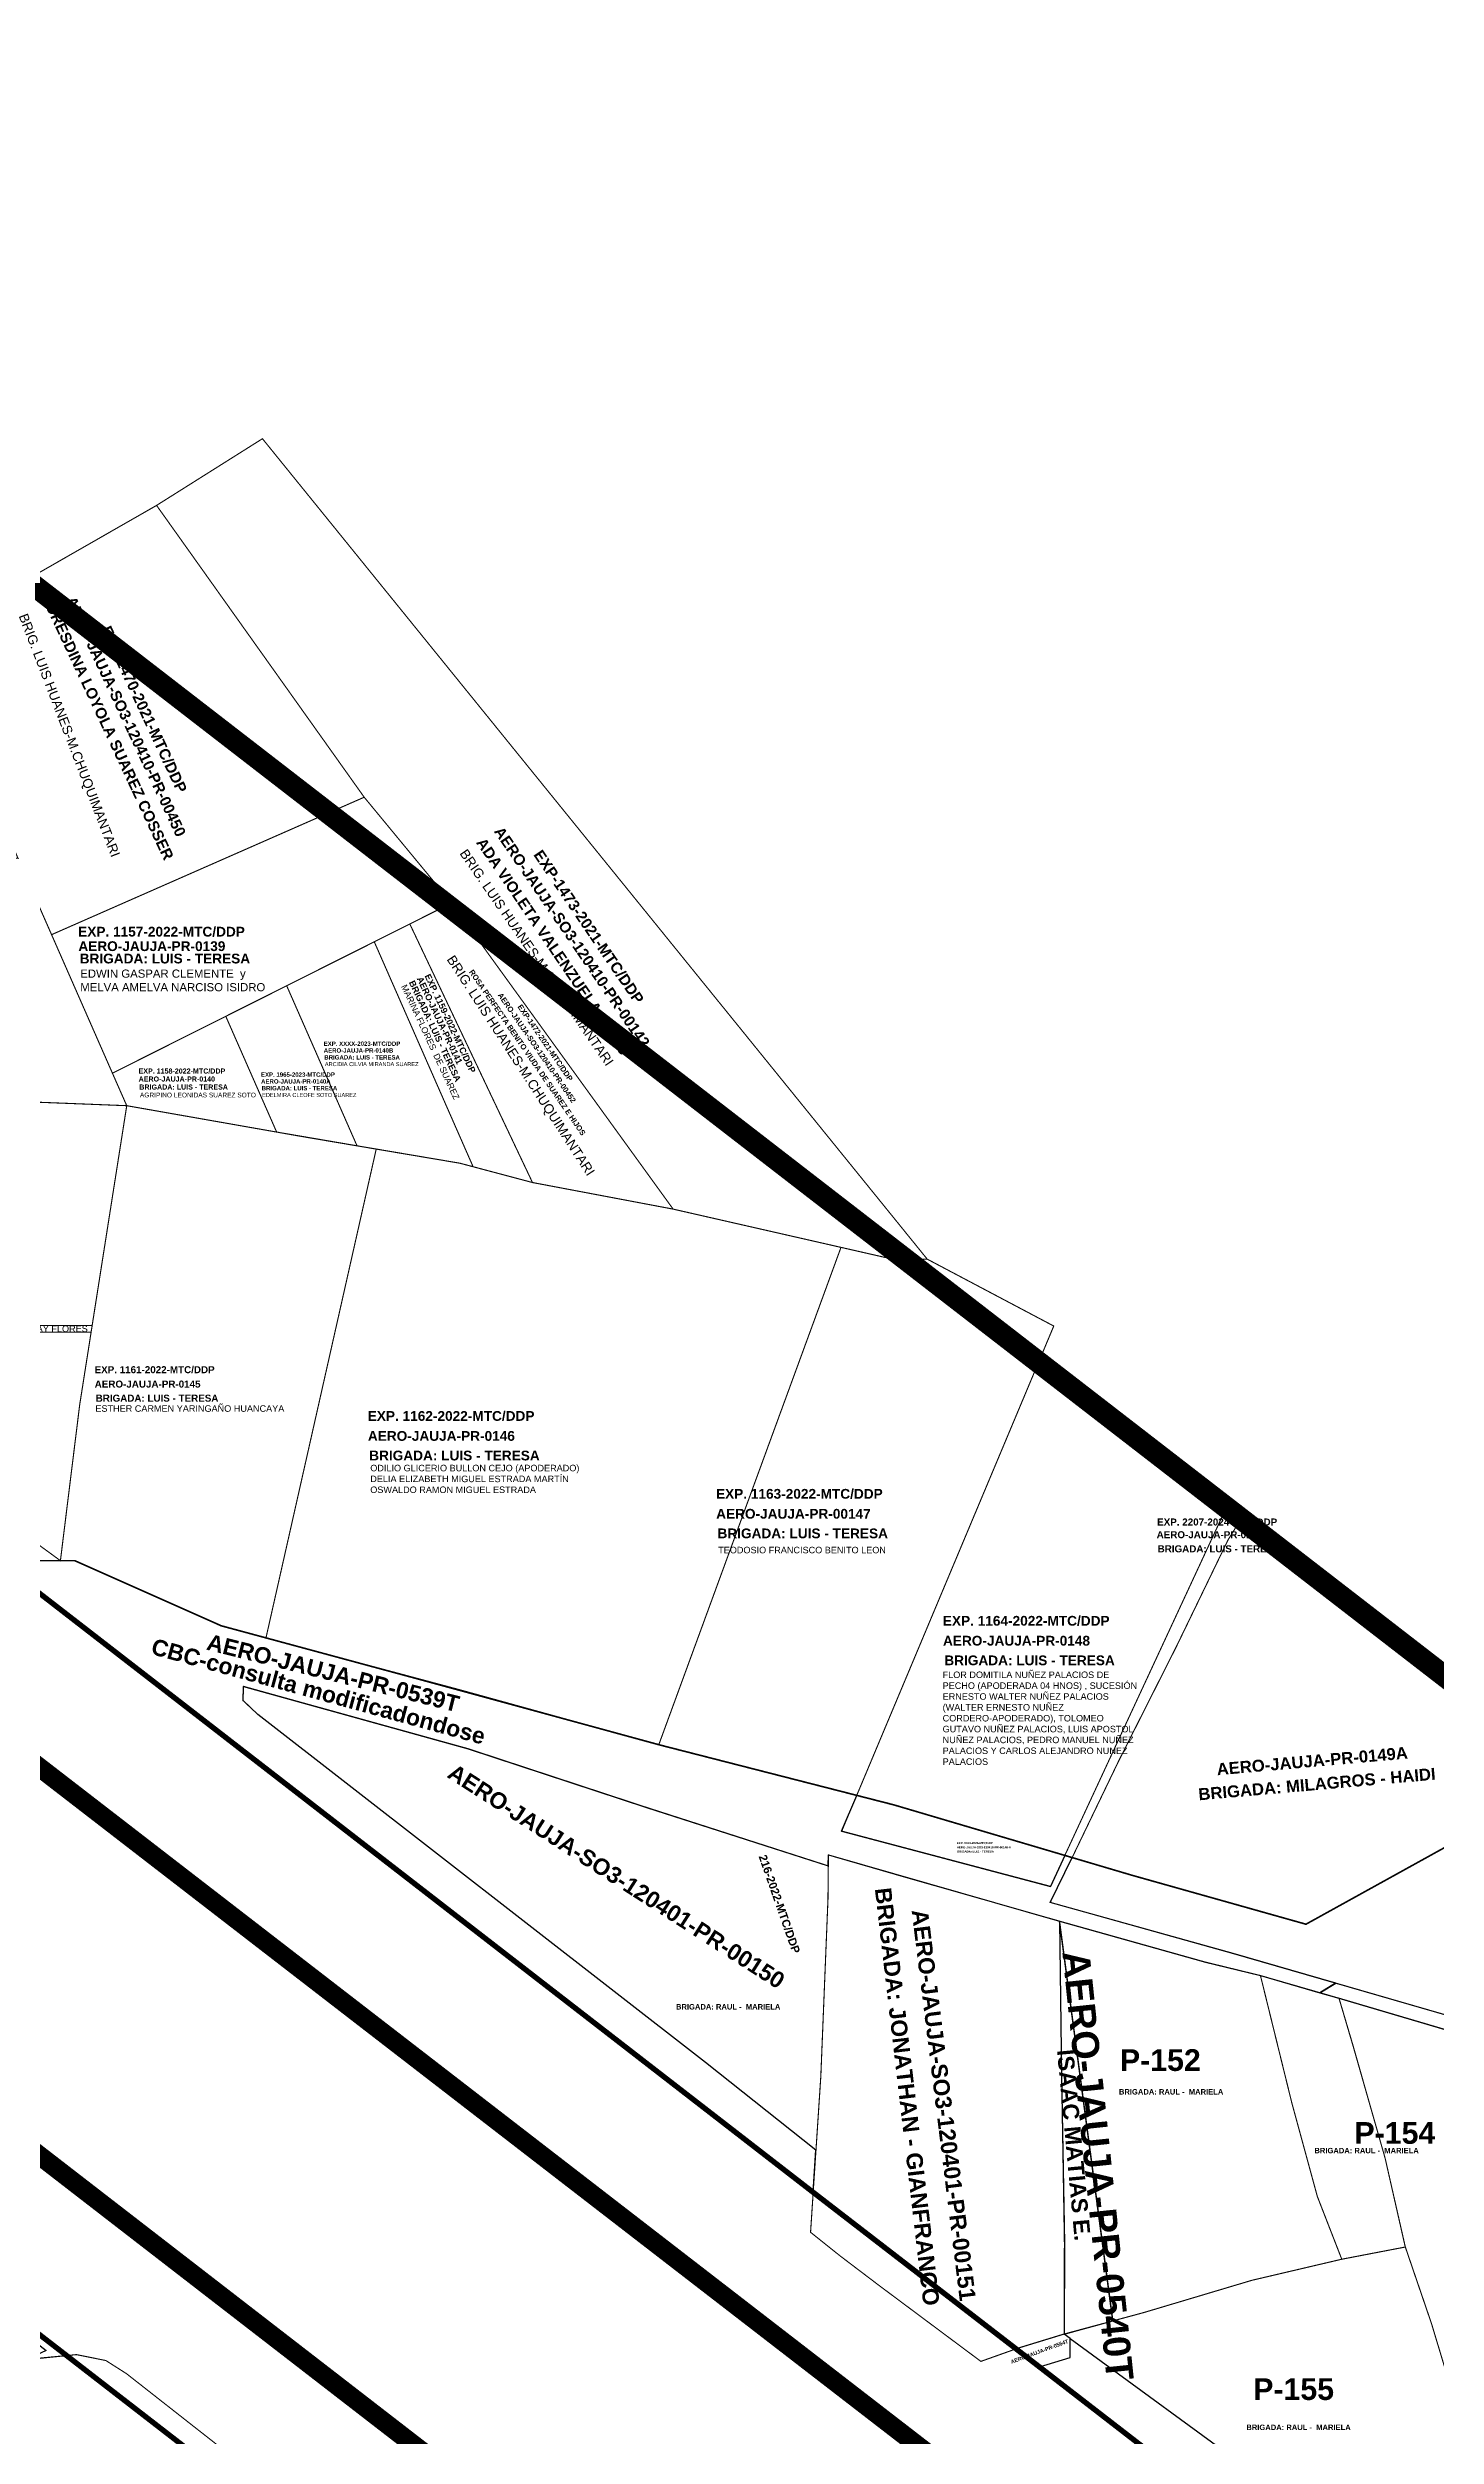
# Model space of a CAD drawing. Header units: metres. Extents: x 91 to 896469, y 125 to 17394210.
# Drawn here: x 449058.6 to 449314.6, y 8696782.9 to 8697223 of the extents above; entities that cross this region are included whole.
import ezdxf
from ezdxf.enums import TextEntityAlignment as Align

# ---------------------------------------------------------------- set-up
doc = ezdxf.new("R2010")
doc.units = ezdxf.units.M
doc.header["$MEASUREMENT"] = 0
doc.linetypes.add('DASHDOT2', pattern=[0.5, 0.25, -0.125, 0, -0.125])
for name, color, linetype, lineweight, true_color in [('AJ_BASE_SUNARP', 7, 'Continuous', 9, 0xc0fcce), ('Comunidad Campesina SUNARP', 7, 'Continuous', 9, 0xe39e00), ('PREDIO DEFINIDO ( EN PROCESO)', 7, 'Continuous', 30, 0xe0e000), ('PREDIOS NANCY B', 7, 'Continuous', 9, 0xcd8966)]:
    doc.layers.add(name, color=color, linetype=linetype, lineweight=lineweight, true_color=true_color)
for name, color, linetype, lineweight in [('CBC-INTEREST-JAUJA', 150, 'Continuous', 30), ('PMD 2024', 1, 'Continuous', 5), ('PREDIO ADQUIRIDO ( CON RM)', 3, 'Continuous', 30)]:
    doc.layers.add(name, color=color, linetype=linetype, lineweight=lineweight)
for name, color, linetype in [('CODIGO', 7, 'Continuous'), ('EXPEDIENTE', 150, 'Continuous'), ('EXPEDIENTES', 5, 'Continuous'), ('ortofoto 2025', 7, 'Continuous'), ('PREDIOS CELIA E.T.', 200, 'Continuous'), ('SUJETO PASIVO', 4, 'Continuous')]:
    doc.layers.add(name, color=color, linetype=linetype)
doc.styles.add('SANSSERIFBOLD', font='sasb____.pfb')
doc.styles.get("Standard").update_dxf_attribs({"font": 'arial.ttf'})

msp = doc.modelspace()

# ---------------------------------------------------------------- linework, layer by layer
at = {"color": 4, "linetype": 'DASHDOT2', "ltscale": 50}
msp.add_lwpolyline([(448383.74, 8697458.74), (448616.42, 8697278.9), (449049.33, 8696944.23), (449199.74, 8696827.82), (449241.48, 8696795.63), (449336.41, 8696722.26), (449417.35, 8696659.7), (449601.54, 8696517.35), (449638.34, 8696488.83), (449574.28, 8696405.79), (449572.18, 8696403.29), (449568.48, 8696405.71), (449391.99, 8696542.95), (449322.3, 8696596.67), (449255.67, 8696648.15), (449207, 8696685.63), (449062.1, 8696797.73), (448715.69, 8697065.38), (448715.69, 8697065.38), (448715.69, 8697065.38), (448715.69, 8697065.38), (448619.39, 8697139.07), (448573.83, 8697174.38), (448521.7, 8697214.96)], dxfattribs=at)
at = {"color": 6}
msp.add_lwpolyline([(449049.33, 8696944.23), (449199.74, 8696827.82), (449200.26, 8696835.61), (449179.9, 8696851.74), (449097.36, 8696915.87), (449094.62, 8696918.44), (449094.73, 8696921.06), (449136.15, 8696909.57), (449168.98, 8696898.77), (449202.53, 8696887.98), (449202.55, 8696889.99), (449245.18, 8696877.79), (449272.05, 8696870.25), (449282.21, 8696867.77), (449293.15, 8696864.61), (449296.08, 8696866.35), (449277.18, 8696871.82), (449243.45, 8696881.24), (449247.48, 8696889.51), (449246.14, 8696889.91), (449243.47, 8696884.16), (449204.99, 8696894.35), (449207.77, 8696900.97), (449171.6, 8696910.23), (449127.6, 8696922.23), (449090.6, 8696932.23), (449063.6, 8696944.23), (449049.33, 8696944.23)], dxfattribs=at)
at = {"layer": 'AJ_BASE_SUNARP', "color": 1, "ltscale": 15, "const_width": 3.5}
msp.add_lwpolyline([(447815.43, 8697794.15), (447835.61, 8697807.17), (447844.59, 8697812.97), (447866.46, 8697827.08), (448248.57, 8697530.27), (449605.93, 8696482.47), (449575.02, 8696440.75), (449572, 8696436.67), (448558.87, 8697219.65), (448363.27, 8697370.8)], close=True, dxfattribs=at)
at = {"layer": 'CBC-INTEREST-JAUJA', "color": 150}
for points in [[(448715.69, 8697065.38), (448716.24, 8697063.04), (448834.71, 8696968.23), (448836.88, 8696962.57), (448818.52, 8696957.47), (448819.41, 8696954.67), (448830.77, 8696959.21), (448836.79, 8696960.37), (448841.35, 8696960.22), (448858.81, 8696949.59), (448864.9, 8696945.14), (448870.81, 8696941.03), (448880.82, 8696934.79), (448921.95, 8696903.29), (448945.8, 8696885.85), (448971.66, 8696865.81), (448993.22, 8696848.82), (449019.46, 8696829.22), (449039.4, 8696813.33), (449058.31, 8696798.68), (449054.73, 8696797.03), (449062.1, 8696797.73), (448715.69, 8697065.38)], [(449245.18, 8696877.79), (449245.54, 8696849.25), (449246.06, 8696818.45), (449246, 8696801.7), (449246, 8696801.7), (449255.02, 8696804.14), (449245.18, 8696877.79)], [(449296.07, 8696866.35), (449293.15, 8696864.61), (449296.69, 8696863.59), (449296.69, 8696863.6), (449342.01, 8696850.24), (449361.8, 8696844.35), (449396.43, 8696833.97), (449419.99, 8696826.67), (449444.25, 8696818.89), (449454.77, 8696815.82), (449441.95, 8696825.73), (449440.52, 8696824.56), (449397.97, 8696836.49), (449315.6, 8696860.71), (449296.07, 8696866.35)], [(449247.12, 8696800.89), (449245.99, 8696801.71), (449237.76, 8696799.19), (449237.14, 8696798.97), (449241.48, 8696795.63), (449247.11, 8696797.35)], [(449241.48, 8696795.63), (449247.11, 8696797.35), (449247.12, 8696800.89), (449247.12, 8696800.89), (449282.09, 8696775.31), (449282.09, 8696775.31), (449321.16, 8696744.17), (449334.26, 8696731.75), (449334.53, 8696730.81), (449336.41, 8696722.26), (449336.41, 8696722.26), (449241.48, 8696795.63)]]:
    msp.add_lwpolyline(points, close=True, dxfattribs=at)
at = {"layer": 'Comunidad Campesina SUNARP', "color": 242, "const_width": 0.3}
msp.add_lwpolyline([(449328.6, 8696898.23), (449290.6, 8696877.23), (449258.6, 8696886.23), (449214.6, 8696899.23), (449171.6, 8696910.23), (449127.6, 8696922.23), (449090.6, 8696932.23), (449063.6, 8696944.23), (449032.6, 8696944.23), (449020.6, 8696948.23), (449008.6, 8696957.23), (448982.6, 8696979.23), (448969.6, 8696997.23), (448941.6, 8697011.23), (448918.6, 8697031.23), (448892.6, 8697052.23), (448865.6, 8697068.22), (448836.6, 8697091.22), (448807.6, 8697112.22), (448766.6, 8697143.22), (448745.6, 8697161.22), (448713.6, 8697186.22), (448680.6, 8697211.22), (448649.6, 8697236.22)], dxfattribs=at)
at = {"layer": 'ortofoto 2025', "color": 30, "const_width": 1}
msp.add_lwpolyline([(448383.74, 8697458.74), (448616.42, 8697278.9), (449049.33, 8696944.23), (449199.74, 8696827.82), (449241.48, 8696795.63), (449336.41, 8696722.26), (449417.35, 8696659.7), (449601.54, 8696517.35), (449638.34, 8696488.83), (449574.28, 8696405.79), (449572.18, 8696403.29), (449568.48, 8696405.71), (449391.99, 8696542.95), (449322.3, 8696596.67), (449255.67, 8696648.15), (449207, 8696685.63), (449062.1, 8696797.73), (448715.69, 8697065.38), (448619.39, 8697139.07), (448573.83, 8697174.38), (448521.7, 8697214.96)], dxfattribs=at)
at = {"layer": 'PMD 2024', "color": 4, "linetype": 'Continuous', "lineweight": 35, "ltscale": 20, "const_width": 0.25}
msp.add_lwpolyline([(446623.18, 8698528.1), (446620.36, 8698536.51), (446610.4, 8698557.69), (446651.66, 8698611.07), (446576.59, 8698669.1), (446689.93, 8698815.74), (446740.57, 8698776.6), (446806.82, 8698862.32), (449771.2, 8696571.26), (449775.99, 8696557.79), (449674.35, 8696425.76), (449839.54, 8696298.09), (449196.34, 8696510.01), (448340.95, 8697171.27), (448216.44, 8697007.84), (447797.34, 8697331.75), (447784.54, 8697358.86), (447883.43, 8697486.8), (447076.22, 8698110.71), (446956.09, 8698218.6), (446730.51, 8698426.22), (446623.18, 8698528.1)], dxfattribs=at)
at = {"layer": 'PREDIO ADQUIRIDO ( CON RM)', "lineweight": 0, "const_width": 0.2}
for points in [[(449098.2, 8697151), (449220.77, 8696999.8), (449214.38, 8696999.8), (449201.8, 8697002.67), (449173.92, 8697009.02), (449133.07, 8697065.43), (449116.96, 8697084.93), (449078.68, 8697138.71)], [(449035.43, 8697113.96), (449078.68, 8697138.71), (449116.96, 8697084.93), (449059.32, 8697059.6)], [(449110.33, 8697082.02), (449059.32, 8697059.6), (449070.54, 8697034.07), (449116.85, 8697057.3), (449125.37, 8697061.57), (449132.3, 8697065.04)], [(448948.77, 8697037.59), (449053.09, 8697073.77), (449070.54, 8697034.07), (449073.18, 8697028.08), (449018.96, 8697030.2), (449003.06, 8697029.95), (448948.77, 8697032.96)], [(449125.37, 8697061.57), (449133.07, 8697065.43), (449173.92, 8697009.02), (449147.99, 8697013.92)], [(449102.67, 8697050.18), (449118.82, 8697058.28), (449137.04, 8697016.83), (449134.6, 8697017.48), (449115.64, 8697020.68)], [(449118.82, 8697058.28), (449125.37, 8697061.57), (449147.99, 8697013.92), (449137.04, 8697016.83)], [(449102.67, 8697050.18), (449091.44, 8697044.55), (449100.82, 8697023.22), (449104.89, 8697022.5), (449115.64, 8697020.68)], [(449091.44, 8697044.55), (449070.54, 8697034.07), (449073.18, 8697028.08), (449100.82, 8697023.22)], [(449039.68, 8697029.39), (449073.18, 8697028.08), (449064.51, 8696973), (449060.95, 8696944.23), (449031.1, 8696966)], [(449035.44, 8696987.57), (449066.8, 8696987.57), (449073.18, 8697028.08), (449100.82, 8697023.22), (449117.86, 8697020.31), (449119.18, 8697020.09), (449098.85, 8696930), (449097.55, 8696930.35), (449090.6, 8696932.23), (449063.6, 8696944.23), (449060.95, 8696944.23), (449064.51, 8696973), (449066.61, 8696986.33), (449035.44, 8696986.33)], [(449073.18, 8697028.08), (449100.82, 8697023.22), (449117.86, 8697020.31), (449119.18, 8697020.09), (449098.85, 8696930), (449097.55, 8696930.35), (449090.6, 8696932.23), (449063.6, 8696944.23), (449060.95, 8696944.23), (449064.51, 8696973)], [(449204.87, 8697001.97), (449204.42, 8697002.07), (449201.8, 8697002.67), (449173.92, 8697009.02), (449147.99, 8697013.92), (449134.6, 8697017.48), (449119.18, 8697020.09), (449098.85, 8696930), (449134.39, 8696920.49), (449170.82, 8696910.44), (449171.28, 8696910.32)], [(449204.87, 8697001.97), (449214.38, 8696999.8), (449220.77, 8696999.8), (449244.1, 8696987.47), (449207.77, 8696900.97), (449171.28, 8696910.32)], [(449276.23, 8696948.05), (449278.64, 8696951.94), (449275.93, 8696954.04), (449246.14, 8696889.91), (449247.49, 8696889.51), (449256.03, 8696907.24), (449266.67, 8696928.32)], [(449339.8, 8696904.67), (449278.64, 8696951.94), (449276.23, 8696948.05), (449266.67, 8696928.32), (449256.03, 8696907.24), (449247.49, 8696889.51), (449258.6, 8696886.23), (449290.6, 8696877.23), (449328.6, 8696898.23)], [(449339.8, 8696904.67), (449328.6, 8696898.23), (449290.6, 8696877.23), (449258.6, 8696886.23), (449247.49, 8696889.51), (449243.46, 8696881.25), (449277.19, 8696871.82), (449315.55, 8696860.74), (449397.91, 8696836.52), (449440.47, 8696824.59), (449441.9, 8696825.76)], [(449237.76, 8696799.19), (449230.66, 8696796.66), (449211.87, 8696810.67), (449204.79, 8696816.04), (449199.26, 8696820.45), (449201.15, 8696849.18), (449202.47, 8696881.84), (449202.55, 8696889.99), (449216.44, 8696885.97), (449245.18, 8696877.79), (449245.54, 8696849.25), (449246.06, 8696818.45), (449246, 8696801.71)], [(449237.76, 8696799.19), (449230.66, 8696796.66), (449211.87, 8696810.67), (449204.79, 8696816.04), (449199.26, 8696820.45), (449201.15, 8696849.18), (449202.47, 8696881.84), (449202.55, 8696889.99), (449216.44, 8696885.97), (449245.18, 8696877.79), (449245.54, 8696849.25), (449246.06, 8696818.45), (449246, 8696801.71)], [(449287.99, 8696844.31), (449282.21, 8696867.77), (449272.05, 8696870.25), (449245.18, 8696877.79), (449255.02, 8696804.13), (449260.73, 8696805.67), (449280.61, 8696811.6), (449297.2, 8696815.49), (449292.7, 8696827.05)], [(449287.99, 8696844.31), (449282.21, 8696867.77), (449296.69, 8696863.59), (449299.29, 8696854.78), (449305.2, 8696834.09), (449308.91, 8696817.74), (449297.2, 8696815.49), (449292.7, 8696827.05)], [(449318.41, 8696788.14), (449313.75, 8696803.62), (449308.92, 8696817.74), (449297.2, 8696815.49), (449280.61, 8696811.6), (449260.73, 8696805.67), (449246, 8696801.7), (449282.09, 8696775.31), (449321.16, 8696744.17), (449334.33, 8696731.69), (449328.47, 8696752.82), (449324.75, 8696764.73), (449323.32, 8696771.55)], [(449021.52, 8696781.24), (449034.91, 8696788.11), (449054.06, 8696796.97), (449063.9, 8696797.91), (449069.33, 8696796.82), (449073.12, 8696794.41), (449096.61, 8696775.98), (449109.32, 8696765.64), (449089.55, 8696756.7), (449068.78, 8696747.6), (449046.72, 8696737.27), (449043.05, 8696736.25), (449037.15, 8696749.7), (449028.7, 8696765.95)]]:
    msp.add_lwpolyline(points, close=True, dxfattribs=at)
at = {"layer": 'PREDIO ADQUIRIDO ( CON RM)', "lineweight": 0, "const_width": 0.2, "flags": 128}
msp.add_lwpolyline([(449241.3, 8696980.8), (449275.93, 8696954.04), (449246.14, 8696889.91), (449214.6, 8696899.23), (449207.77, 8696900.97)], close=True, dxfattribs=at)
at = {"layer": 'PREDIO ADQUIRIDO ( CON RM)', "lineweight": 0, "const_width": 0.2}
for points in [[(449049.33, 8696944.23), (449060.95, 8696944.23), (449031.1, 8696966)], [(449094.73, 8696921.06), (449094.62, 8696918.44), (449097.36, 8696915.87), (449179.9, 8696851.74), (449200.26, 8696835.61), (449201.15, 8696849.18), (449202.47, 8696881.84), (449202.53, 8696887.98), (449168.98, 8696898.77), (449136.15, 8696909.57), (449094.73, 8696921.06)], [(449318.41, 8696788.14), (449313.75, 8696803.62), (449308.92, 8696817.74), (449305.2, 8696834.09), (449299.3, 8696854.79), (449296.69, 8696863.6), (449342.01, 8696850.24)]]:
    msp.add_lwpolyline(points, dxfattribs=at)
at = {"layer": 'PREDIO ADQUIRIDO ( CON RM)', "const_width": 0.2, "flags": 128}
msp.add_lwpolyline([(449207.77, 8696900.97), (449214.6, 8696899.23), (449246.14, 8696889.91), (449243.47, 8696884.16), (449204.99, 8696894.35)], close=True, dxfattribs=at)
at = {"layer": 'PREDIO DEFINIDO ( EN PROCESO)', "lineweight": 0, "const_width": 4}
msp.add_lwpolyline([(448365.95, 8697151.95), (449196.34, 8696510.01), (449839.54, 8696298.09), (449674.35, 8696425.76), (449775.99, 8696557.79), (449771.2, 8696571.26), (446806.82, 8698862.32)], dxfattribs=at)

# ---------------------------------------------------------------- texts
at = {"color": 6, "style": 'SANSSERIFBOLD'}
for s, rotation, p in [('CBC-consulta modificadondose', 344.7146, (449077.48, 8696927.07)), ('AERO-JAUJA-PR-0539T', 345.9619, (449087.72, 8696927.87))]:
    msp.add_text(s, height=3, rotation=rotation, dxfattribs=at).set_placement(p)
at = {"layer": 'CBC-INTEREST-JAUJA', "style": 'SANSSERIFBOLD'}
for s, height, rotation, p in [('AERO-JAUJA-PR-0540T', 5, 275.9265, (449245.67, 8696872.08)), ('ISAAC MATIAS E. ', 3, 275.2966, (449244.7, 8696854.01)), ('AERO-JAUJA-PR-0564T', 0.7068, 20.1565, (449236.3, 8696796.21))]:
    msp.add_text(s, height=height, rotation=rotation, dxfattribs=at).set_placement(p)
at = {"layer": 'CODIGO', "lineweight": 20, "style": 'SANSSERIFBOLD'}
for s, height, p in [('AERO-JAUJA-PR-0139', 1.8, (449064.26, 8697056.58)), ('AERO-JAUJA-PR-0140B', 0.7978, (449109.5, 8697037.86)), ('AERO-JAUJA-PR-0140', 0.9357, (449075.37, 8697032.53)), ('AERO-JAUJA-PR-0140A', 0.7978, (449097.95, 8697032.16)), ('AERO-JAUJA-PR-0145', 1.296, (449067.27, 8696976.13)), ('AERO-JAUJA-PR-0146', 1.8, (449117.64, 8696966.32)), ('AERO-JAUJA-PR-00147', 1.8, (449181.85, 8696951.97)), ('AERO-JAUJA-PR-0148B', 1.296, (449263.07, 8696948.37)), ('AERO-JAUJA-PR-0148', 1.8, (449223.68, 8696928.58)), ('AERO-JAUJA-SO3-120410-PR-00148-A', 0.3888, (449226.22, 8696891.2))]:
    msp.add_text(s, height=height, dxfattribs=at).set_placement(p)
at = {"layer": 'CODIGO', "color": 6, "linetype": 'Continuous', "lineweight": 20, "style": 'SANSSERIFBOLD'}
for height, p in [(1.8, (449064.5, 8697054.3)), (0.7978, (449109.61, 8697036.59)), (0.9357, (449075.5, 8697031.05)), (0.7978, (449098.06, 8697030.9)), (1.296, (449067.45, 8696973.53)), (1.8, (449117.89, 8696962.71)), (1.8, (449182.1, 8696948.36)), (1.296, (449263.25, 8696945.77)), (1.8, (449223.92, 8696924.96)), (0.3888, (449226.27, 8696890.42))]:
    msp.add_text('BRIGADA: LUIS - TERESA', height=height, dxfattribs=at).set_placement(p)
msp.add_text('BRIGADA: LUIS - TERESA', height=1.1664, rotation=295.0986, dxfattribs=at).set_placement((449125.17, 8697050.81))
at = {"layer": 'CODIGO', "lineweight": 20, "style": 'SANSSERIFBOLD'}
msp.add_text('AERO-JAUJA-PR-0141', height=1.1664, rotation=295.0986, dxfattribs=at).set_placement((449126.62, 8697051.5))
at = {"layer": 'CODIGO', "style": 'SANSSERIFBOLD'}
msp.add_text('AERO-JAUJA-PR-0149A', height=2.2, rotation=5, dxfattribs=at).set_placement((449291.85, 8696906.22), align=Align.CENTER)
at = {"layer": 'CODIGO', "color": 1, "lineweight": 20, "style": 'SANSSERIFBOLD'}
for s, rotation, p in [('AERO-JAUJA-SO3-120401-PR-00150', 327.3195, (449162.66, 8696884.8)), ('AERO-JAUJA-SO3-120401-PR-00151', 277.0397, (449222.34, 8696843.71))]:
    msp.add_text(s, height=3, rotation=rotation, dxfattribs=at).set_placement(p, align=Align.CENTER)
at = {"layer": 'CODIGO', "color": 6, "style": 'SANSSERIFBOLD'}
msp.add_text('BRIGADA: MILAGROS - HAIDI', height=2.2, rotation=5, dxfattribs=at).set_placement((449292.72, 8696901.97), align=Align.CENTER)
at = {"layer": 'CODIGO', "color": 6, "linetype": 'Continuous', "lineweight": 20, "style": 'SANSSERIFBOLD'}
msp.add_text('BRIGADA: JONATHAN - GIANFRANCO', height=3, rotation=276.6581, dxfattribs=at).set_placement((449215.6, 8696845.28), align=Align.CENTER)
at = {"layer": 'CODIGO', "color": 6, "linetype": 'Continuous', "lineweight": 0, "style": 'SANSSERIFBOLD'}
for p in [(449184.07, 8696861.51), (449265.74, 8696845.84), (449301.78, 8696835.01), (449289.23, 8696784.01)]:
    msp.add_text('BRIGADA: RAUL -  MARIELA', height=1, dxfattribs=at).set_placement(p, align=Align.CENTER)
at = {"layer": 'CODIGO', "color": 1, "linetype": 'Continuous', "lineweight": 0, "style": 'SANSSERIFBOLD'}
for s, p in [('P-152', (449263.75, 8696850.19)), ('P-154', (449306.99, 8696836.76)), ('P-155', (449288.32, 8696789.55))]:
    msp.add_text(s, height=4, dxfattribs=at).set_placement(p, align=Align.CENTER)
at = {"layer": 'EXPEDIENTE', "color": 3, "linetype": 'Continuous', "lineweight": 20, "style": 'SANSSERIFBOLD'}
for s, height, p in [('EXP. 1157-2022-MTC/DDP', 1.8, (449064.22, 8697059.25)), ('EXP. XXXX-2023-MTC/DDP', 0.7978, (449109.49, 8697039.11)), ('EXP. 1158-2022-MTC/DDP', 0.9357, (449075.36, 8697034)), ('EXP. 1965-2023-MTC/DDP', 0.7978, (449097.93, 8697033.41)), ('EXP. 1161-2022-MTC/DDP', 1.296, (449067.25, 8696978.78)), ('EXP. 1162-2022-MTC/DDP', 1.8, (449117.61, 8696970)), ('EXP. 1163-2022-MTC/DDP', 1.8, (449181.82, 8696955.65)), ('EXP. 2207-2024-MTC/DDP', 1.296, (449263.16, 8696950.71)), ('EXP. 1164-2022-MTC/DDP', 1.8, (449223.65, 8696932.25)), ('EXP. 0013-2023-MTC/DDP', 0.3888, (449226.21, 8696891.99))]:
    msp.add_text(s, height=height, dxfattribs=at).set_placement(p)
msp.add_text('EXP. 1159-2022-MTC/DDP', height=1.1664, rotation=295.0986, dxfattribs=at).set_placement((449128.07, 8697052.01))
at = {"layer": 'EXPEDIENTES', "color": 5, "style": 'SANSSERIFBOLD'}
msp.add_text('216-2022-MTC/DDP', height=1.5, rotation=289.2681, dxfattribs=at).set_placement((449192.82, 8696880.7), align=Align.CENTER)
at = {"layer": 'PREDIOS CELIA E.T.', "style": 'SANSSERIFBOLD'}
for s, height, rotation, p in [('FLORESDINA LOYOLA SUAREZ COSSER', 2, 295, (449069.3, 8697098.66)), ('ADA VIOLETA VALENZUELA SOLIS', 2, 304.3018, (449151.78, 8697057.45)), ('ROSA PERFECTA BENITO VIUDA DE SUAREZ E HIJOS', 1, 304.5098, (449147.05, 8697037.88))]:
    msp.add_text(s, height=height, rotation=rotation, dxfattribs=at).set_placement(p, align=Align.MIDDLE)
for s, height, rotation, p in [('AERO-JAUJA-SO3-120410-PR-00450', 2, 295, (449072.13, 8697099.38)), ('EXP-1470-2021-MTC/DDP', 2, 295, (449075.48, 8697100.7)), ('AERO-JAUJA-SO3-120410-PR-00142', 2, 304.3018, (449154.46, 8697058.62)), ('EXP-1473-2021-MTC/DDP', 2, 304.3018, (449157.55, 8697060.47)), ('AERO-JAUJA-SO3-120410-PR-00452', 1, 304.5098, (449148.39, 8697038.47)), ('EXP-1472-2021-MTC/DDP', 1, 304.5098, (449149.93, 8697039.4))]:
    msp.add_text(s, height=height, rotation=rotation, dxfattribs=at).set_placement(p, align=Align.CENTER)
at = {"layer": 'PREDIOS NANCY B', "color": 4}
for rotation, p in [(291.0087, (449061.8, 8697096.03)), (304.6043, (449148.05, 8697054.9)), (302.993, (449145.12, 8697035.01))]:
    msp.add_text('BRIG. LUIS HUANES-M.CHUQUIMANTARI', height=1.75, rotation=rotation, dxfattribs=at).set_placement(p, align=Align.CENTER)
at = {"layer": 'SUJETO PASIVO', "attachment_point": 1}
for s, width, gutter_width, heights, insert, char_height in [('EDWIN GASPAR CLEMENTE  y  MELVA AMELVA NARCISO ISIDRO ', 36.225, 1, [10.76], (449064.61, 8697053.17), 1.5), ('ARCIDIA CILVIA MIRANDA SUAREZ', 18.9911, 0.492, [5.3], (449109.71, 8697036.11), 0.7387), ('AGRIPINO LEONIDAS SUAREZ SOTO', 22.2735, 0.578, [6.21], (449075.61, 8697030.48), 0.8664), ('EDELMIRA CLEOFE SOTO SUAREZ', 18.9911, 0.492, [5.3], (449098.15, 8697030.42), 0.7387), ('CARMEN ROSA VILLAGARAY FLORES', 36.225, 1, [10.76], (449035.44, 8696987.57), 1.2), ('ESTHER CARMEN YARINGAÑO HUANCAYA', 36.225, 1, [10.76], (449067.4, 8696972.87), 1.2), ('ODILIO GLICERIO BULLON CEJO (APODERADO) DELIA ELIZABETH MIGUEL ESTRADA MARTÍN OSWALDO RAMON MIGUEL ESTRADA   ', 39.4169, 1, [10.76], (449118.08, 8696961.9), 1.2), ('TEODOSIO FRANCISCO BENITO LEON', 36.225, 1, [10.76], (449182.23, 8696946.79), 1.2), ('FLOR DOMITILA NUÑEZ PALACIOS DE PECHO (APODERADA 04 HNOS) , SUCESIÓN ERNESTO WALTER NUÑEZ PALACIOS (WALTER ERNESTO NUÑEZ CORDERO-APODERADO), TOLOMEO GUTAVO NUÑEZ PALACIOS, LUIS APOSTOL NUÑEZ PALACIOS, PEDRO MANUEL NUÑEZ PALACIOS Y CARLOS ALEJANDRO NUNEZ PALACIOS\u200b ', 36.225, 1, [20.15], (449223.61, 8696923.8), 1.2)]:
    msp.add_mtext_dynamic_manual_height_columns(s, width=width, gutter_width=gutter_width, heights=heights, dxfattribs=dict(at, insert=insert, char_height=char_height))
at = {"layer": 'SUJETO PASIVO', "insert": (449124.78, 8697050.56), "char_height": 1.15, "attachment_point": 1, "rotation": 295}
msp.add_mtext_dynamic_manual_height_columns('MARINA FLORES  DE SUAREZ', width=38.5621, gutter_width=1, heights=[10.76], dxfattribs=at)

doc.saveas('drawing.dxf')
